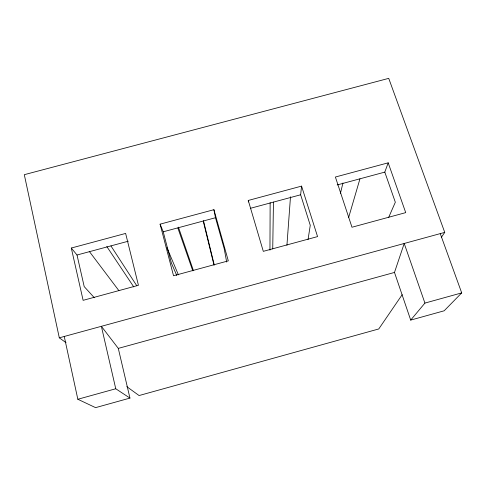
<?xml version="1.0" encoding="UTF-8"?>
<svg xmlns="http://www.w3.org/2000/svg" width="486" height="486" viewBox="0 0 486 486"><rect width="100%" height="100%" fill="white"/><g stroke="black" fill="none" stroke-linecap="round" stroke-linejoin="round"><path stroke-width="0.73" d="M269.955 250.15L270.143 202.686M272.731 248.887L273.454 202.055M286.934 245.236L290.488 196.787M308.045 239.537L310.268 225.304L300.64 194.783L301.569 186.12L248.267 200.451L248.376 201.957M340.461 193.306L342.946 183.003M348.687 217.339L359.938 178.884M394.486 272.439L404.212 243.474L424.922 303.088L410.706 320.092L394.486 272.439L118.298 348.389L101.374 326.306L115.759 388.757L129.95 398.089L95.578 407.639L77.839 399.261L64.249 336.464M388.654 217.43L395.331 202.243L384.803 172.117L388.186 162.828L335.389 177.025L351.979 227.235L405.719 212.625L388.186 162.828M402.177 294.686L378.764 328.955L139.081 395.543L126.81 386.662M441.337 237.368L444.745 232.387L388.727 78.361L24.3 174.681L59.304 337.819L66.053 342.703M440.249 233.614L461.7 292.894L444.161 310.797L410.706 320.092M77.839 399.261L115.759 388.757M424.922 303.088L461.7 292.894M59.304 337.819L444.745 232.387M71.302 248.036L83.118 300.336L138.437 285.294L125.631 233.426L71.302 248.036L77.019 255.016L128.298 241.208M160.094 224.161L163.229 231.798L215.486 217.722L213.907 209.691L160.094 224.161L173.532 275.75L228.317 260.861L213.907 209.691M250.32 208.336L300.64 194.783M337.163 184.947L384.803 172.117M94.357 297.754L84.2 286.6L77.019 255.016M89.248 251.347L118.894 290.634M106.811 246.53L133.772 286.922M110.942 245.934L136.773 285.75M176.758 275.489L171.364 262.969L163.229 231.798M166.923 247.653L178.398 274.839M177.858 228.007L192.784 270.83M178.417 227.144L193.464 270.72M301.569 186.12L317.558 236.597L263.303 251.347L248.267 200.451M215.486 217.722L224.192 248.644L226.683 262.045M203.257 221.233L214.016 265.131M203.476 220.711L214.247 264.894M118.298 348.389L129.95 398.089"/></g></svg>
